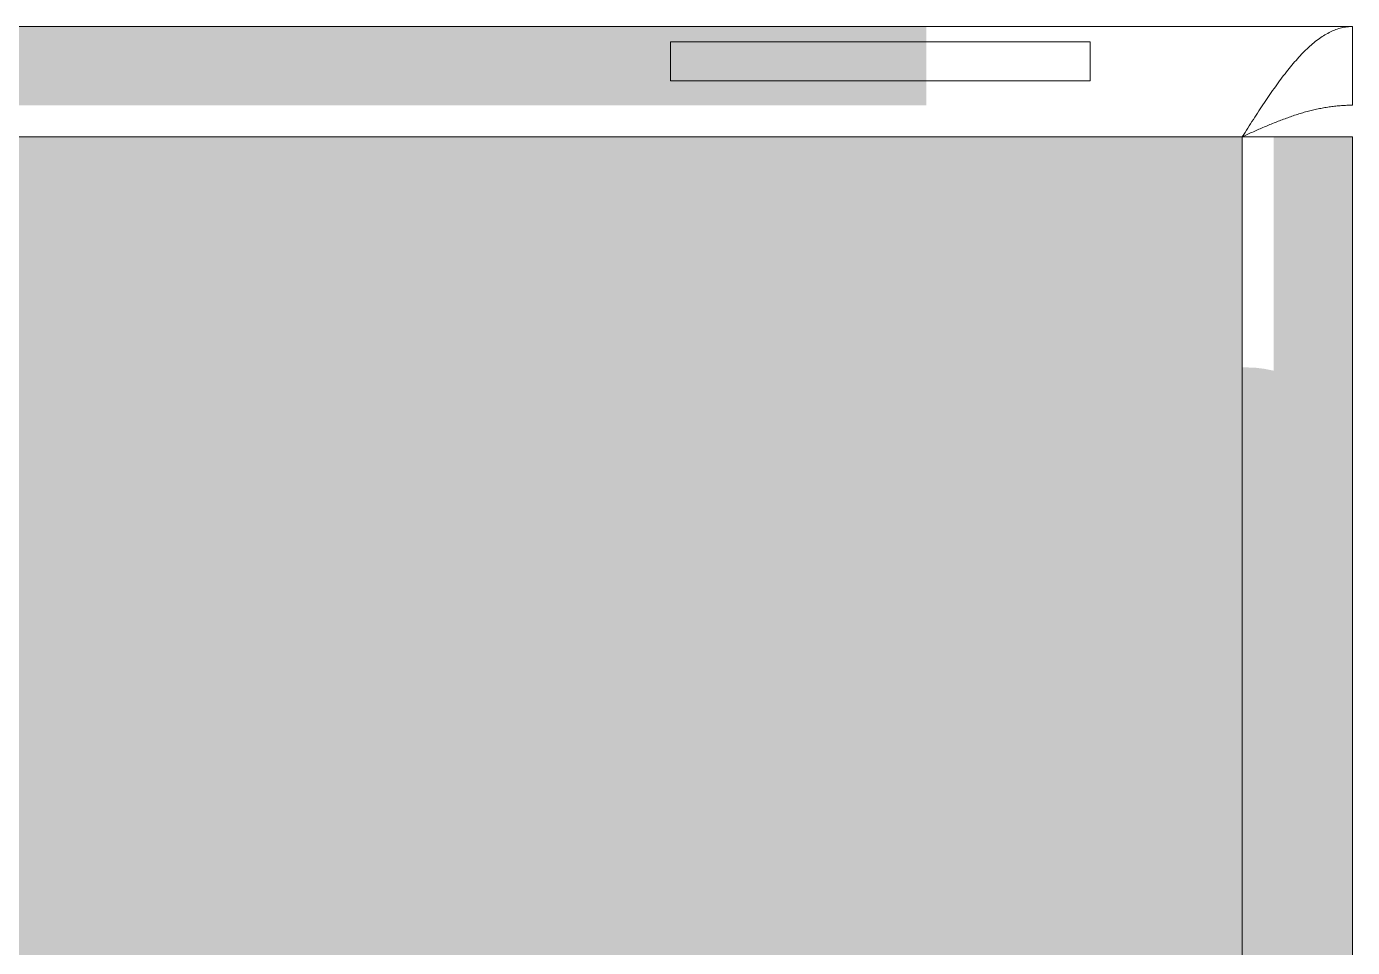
# Model space of a CAD drawing. Header units: millimetres. Extents: x 27500 to 33280, y -10980 to 420.
# Drawn here: x 28383.72 to 28409, y -6082.56 to -6065 of the extents above; entities that cross this region are included whole.
import ezdxf

# ---------------------------------------------------------------- set-up
doc = ezdxf.new("R2010")
doc.units = ezdxf.units.MM
for name, color, linetype, lineweight, true_color in [('CQEN_DETAIL', 7, 'Continuous', 5, 0x464d50), ('CQEN_HARDWARE', 7, 'Continuous', 5, 0x848c8f), ('CQEN_PLASTRON', 7, 'Continuous', 5, 0xd2d6d3)]:
    doc.layers.add(name, color=color, linetype=linetype, lineweight=lineweight, true_color=true_color)
doc.layers.add('LAYOUT_PARAMETERS', color=7, linetype='Continuous', plot=False)
doc.styles.add('LAYOUT_CONTACTOR_ARIAL', font='arial.ttf')
doc.styles.get("Standard").update_dxf_attribs({"font": 'arial.ttf'})

# ---------------------------------------------------------------- blocks, each defined once
blk = doc.blocks.new('SX_DYN_PLASTRON_BLANK_G001')
at = {"layer": 'CQEN_HARDWARE'}
for points in [[(0, 146.5), (0, 148), (875.879, 148), (875.879, 146.5)], [(882.5, 145.9), (884, 145.9), (884, 132.466), (882.5, 132.466)], [(863.1, 145.5), (863.1, 143.5), (863.053, 143.498), (863.006, 143.493), (862.96, 143.483), (862.915, 143.471), (862.87, 143.454), (862.828, 143.435), (862.787, 143.412), (862.747, 143.385), (862.71, 143.356), (862.676, 143.324), (862.644, 143.29), (862.615, 143.253), (862.588, 143.213), (862.565, 143.172), (862.546, 143.13), (862.529, 143.085), (862.517, 143.04), (862.507, 142.994), (862.502, 142.947), (862.5, 142.9), (860.5, 142.9), (860.508, 143.104), (860.532, 143.307), (860.572, 143.507), (860.627, 143.703), (860.698, 143.895), (860.783, 144.08), (860.883, 144.258), (860.997, 144.428), (861.123, 144.589), (861.262, 144.738), (861.411, 144.877), (861.572, 145.003), (861.742, 145.117), (861.92, 145.217), (862.105, 145.302), (862.297, 145.373), (862.493, 145.428), (862.693, 145.468), (862.896, 145.492)], [(862.5, 142.9), (862.502, 142.947), (862.507, 142.994), (862.517, 143.04), (862.529, 143.085), (862.546, 143.13), (862.565, 143.172), (862.588, 143.213), (862.615, 143.253), (862.644, 143.29), (862.676, 143.324), (862.71, 143.356), (862.747, 143.385), (862.787, 143.412), (862.828, 143.435), (862.87, 143.454), (862.915, 143.471), (862.96, 143.483), (863.006, 143.493), (863.053, 143.498), (863.1, 143.5), (863.1, 145.5), (862.896, 145.492), (862.693, 145.468), (862.493, 145.428), (862.297, 145.373), (862.105, 145.302), (861.92, 145.217), (861.742, 145.117), (861.572, 145.003), (861.411, 144.877), (861.262, 144.738), (861.123, 144.589), (860.997, 144.428), (860.883, 144.258), (860.783, 144.08), (860.698, 143.895), (860.627, 143.703), (860.572, 143.507), (860.532, 143.307), (860.508, 143.104), (860.5, 142.9)], [(863.1, 143.5), (863.1, 145.5), (865.5, 145.5), (865.5, 143.5)], [(877, 145.5), (863.1, 145.5), (863.1, 143.5), (877, 143.5)], [(868.5, 143.5), (868.5, 145.5), (877, 145.5), (877, 143.5)], [(860.5, 141.5), (860.5, 142.9), (862.5, 142.9), (862.5, 141.5)], [(862.5, 142.9), (860.5, 142.9), (860.5, 124.5), (862.5, 124.5)], [(875, 140.55), (874.974, 140.55), (874.949, 140.55), (874.923, 140.55), (874.898, 140.551), (874.872, 140.551), (874.846, 140.552), (874.821, 140.553), (874.795, 140.553), (874.77, 140.554), (874.744, 140.555), (874.719, 140.557), (874.693, 140.558), (874.668, 140.559), (874.642, 140.561), (874.617, 140.562), (874.591, 140.564), (874.566, 140.566), (874.54, 140.567), (874.515, 140.569), (874.489, 140.571), (874.464, 140.574), (874.439, 140.576), (874.413, 140.578), (874.388, 140.581), (874.362, 140.583), (874.337, 140.586), (874.311, 140.589), (874.286, 140.592), (874.261, 140.595), (874.235, 140.598), (874.21, 140.601), (874.185, 140.604), (874.159, 140.608), (874.134, 140.611), (874.109, 140.615), (874.083, 140.618), (874.058, 140.622), (874.033, 140.626), (874.007, 140.63), (873.982, 140.634), (873.957, 140.638), (873.931, 140.642), (873.906, 140.646), (873.881, 140.651), (873.855, 140.655), (873.83, 140.66), (873.805, 140.665), (873.78, 140.669), (873.754, 140.674), (873.729, 140.679), (873.704, 140.684), (873.679, 140.689), (873.653, 140.694), (873.628, 140.7), (873.603, 140.705), (873.578, 140.71), (873.553, 140.716), (873.528, 140.722), (873.502, 140.727), (873.477, 140.733), (873.452, 140.739), (873.427, 140.745), (873.402, 140.751), (873.377, 140.757), (873.352, 140.763), (873.327, 140.769), (873.302, 140.775), (873.277, 140.782), (873.252, 140.788), (873.227, 140.794), (873.202, 140.801), (873.177, 140.808), (873.153, 140.814), (873.128, 140.821), (873.103, 140.828), (873.078, 140.835), (873.053, 140.842), (873.029, 140.848), (873.004, 140.856), (872.979, 140.863), (872.979, 142.187), (873.004, 142.194), (873.029, 142.202), (873.053, 142.208), (873.078, 142.215), (873.103, 142.222), (873.128, 142.229), (873.153, 142.236), (873.177, 142.242), (873.202, 142.249), (873.227, 142.256), (873.252, 142.262), (873.277, 142.268), (873.302, 142.275), (873.327, 142.281), (873.352, 142.287), (873.377, 142.293), (873.402, 142.299), (873.427, 142.305), (873.452, 142.311), (873.477, 142.317), (873.502, 142.323), (873.528, 142.328), (873.553, 142.334), (873.578, 142.34), (873.603, 142.345), (873.628, 142.35), (873.653, 142.356), (873.679, 142.361), (873.704, 142.366), (873.729, 142.371), (873.754, 142.376), (873.78, 142.381), (873.805, 142.385), (873.83, 142.39), (873.855, 142.395), (873.881, 142.399), (873.906, 142.404), (873.931, 142.408), (873.957, 142.412), (873.982, 142.416), (874.007, 142.42), (874.033, 142.424), (874.058, 142.428), (874.083, 142.432), (874.109, 142.435), (874.134, 142.439), (874.159, 142.442), (874.185, 142.446), (874.21, 142.449), (874.235, 142.452), (874.261, 142.455), (874.286, 142.458), (874.311, 142.461), (874.337, 142.464), (874.362, 142.467), (874.388, 142.469), (874.413, 142.472), (874.439, 142.474), (874.464, 142.476), (874.489, 142.479), (874.515, 142.481), (874.54, 142.483), (874.566, 142.484), (874.591, 142.486), (874.617, 142.488), (874.642, 142.489), (874.668, 142.491), (874.693, 142.492), (874.719, 142.493), (874.744, 142.495), (874.77, 142.496), (874.795, 142.497), (874.821, 142.497), (874.846, 142.498), (874.872, 142.499), (874.898, 142.499), (874.923, 142.5), (874.949, 142.5), (874.974, 142.5), (875, 142.5), (875.026, 142.5), (875.051, 142.5), (875.077, 142.499), (875.103, 142.499), (875.128, 142.499), (875.154, 142.498), (875.18, 142.497), (875.205, 142.496), (875.231, 142.495), (875.257, 142.494), (875.283, 142.493), (875.308, 142.492), (875.334, 142.491), (875.36, 142.489), (875.386, 142.488), (875.411, 142.486), (875.437, 142.484), (875.463, 142.482), (875.489, 142.48), (875.514, 142.478), (875.54, 142.476), (875.566, 142.474), (875.591, 142.471), (875.617, 142.469), (875.643, 142.466), (875.668, 142.463), (875.694, 142.46), (875.72, 142.458), (875.745, 142.455), (875.771, 142.451), (875.796, 142.448), (875.822, 142.445), (875.848, 142.442), (875.873, 142.438), (875.899, 142.434), (875.924, 142.431), (875.949, 142.427), (875.975, 142.423), (876, 142.419), (876.025, 142.415), (876.051, 142.411), (876.076, 142.407), (876.101, 142.402), (876.127, 142.398), (876.152, 142.393), (876.177, 142.389), (876.202, 142.384), (876.227, 142.379), (876.252, 142.375), (876.277, 142.37), (876.302, 142.365), (876.328, 142.36), (876.353, 142.354), (876.378, 142.349), (876.403, 142.344), (876.427, 142.338), (876.452, 142.333), (876.477, 142.327), (876.502, 142.322), (876.527, 142.316), (876.552, 142.31), (876.577, 142.304), (876.602, 142.298), (876.626, 142.292), (876.651, 142.286), (876.676, 142.28), (876.701, 142.274), (876.725, 142.268), (876.75, 142.261), (876.775, 142.255), (876.8, 142.249), (876.824, 142.242), (876.849, 142.235), (876.873, 142.229), (876.898, 142.222), (876.923, 142.215), (876.947, 142.208), (876.972, 142.201), (876.996, 142.194), (877.021, 142.187), (877.021, 140.863), (876.996, 140.856), (876.972, 140.849), (876.947, 140.842), (876.923, 140.835), (876.898, 140.828), (876.873, 140.821), (876.849, 140.815), (876.824, 140.808), (876.8, 140.801), (876.775, 140.795), (876.75, 140.789), (876.725, 140.782), (876.701, 140.776), (876.676, 140.77), (876.651, 140.764), (876.626, 140.758), (876.602, 140.752), (876.577, 140.746), (876.552, 140.74), (876.527, 140.734), (876.502, 140.728), (876.477, 140.723), (876.452, 140.717), (876.427, 140.712), (876.403, 140.706), (876.378, 140.701), (876.353, 140.696), (876.328, 140.69), (876.302, 140.685), (876.277, 140.68), (876.252, 140.675), (876.227, 140.671), (876.202, 140.666), (876.177, 140.661), (876.152, 140.657), (876.127, 140.652), (876.101, 140.648), (876.076, 140.643), (876.051, 140.639), (876.025, 140.635), (876, 140.631), (875.975, 140.627), (875.949, 140.623), (875.924, 140.619), (875.899, 140.616), (875.873, 140.612), (875.848, 140.608), (875.822, 140.605), (875.796, 140.602), (875.771, 140.599), (875.745, 140.595), (875.72, 140.592), (875.694, 140.59), (875.668, 140.587), (875.643, 140.584), (875.617, 140.581), (875.591, 140.579), (875.566, 140.576), (875.54, 140.574), (875.514, 140.572), (875.489, 140.57), (875.463, 140.568), (875.437, 140.566), (875.411, 140.564), (875.386, 140.562), (875.36, 140.561), (875.334, 140.559), (875.308, 140.558), (875.283, 140.557), (875.257, 140.556), (875.231, 140.555), (875.205, 140.554), (875.18, 140.553), (875.154, 140.552), (875.128, 140.551), (875.103, 140.551), (875.077, 140.551), (875.051, 140.55), (875.026, 140.55)], [(872.979, 142.187), (872.979, 140.863), (873.004, 140.856), (873.029, 140.848), (873.053, 140.842), (873.078, 140.835), (873.103, 140.828), (873.128, 140.821), (873.153, 140.814), (873.177, 140.808), (873.202, 140.801), (873.227, 140.794), (873.252, 140.788), (873.277, 140.782), (873.302, 140.775), (873.327, 140.769), (873.352, 140.763), (873.377, 140.757), (873.402, 140.751), (873.427, 140.745), (873.452, 140.739), (873.477, 140.733), (873.502, 140.727), (873.528, 140.722), (873.553, 140.716), (873.578, 140.71), (873.603, 140.705), (873.628, 140.7), (873.653, 140.694), (873.679, 140.689), (873.704, 140.684), (873.729, 140.679), (873.754, 140.674), (873.78, 140.669), (873.805, 140.665), (873.83, 140.66), (873.855, 140.655), (873.881, 140.651), (873.906, 140.646), (873.931, 140.642), (873.957, 140.638), (873.982, 140.634), (874.007, 140.63), (874.033, 140.626), (874.058, 140.622), (874.083, 140.618), (874.109, 140.615), (874.134, 140.611), (874.159, 140.608), (874.185, 140.604), (874.21, 140.601), (874.235, 140.598), (874.261, 140.595), (874.286, 140.592), (874.311, 140.589), (874.337, 140.586), (874.362, 140.583), (874.388, 140.581), (874.413, 140.578), (874.439, 140.576), (874.464, 140.574), (874.489, 140.571), (874.515, 140.569), (874.54, 140.567), (874.566, 140.566), (874.591, 140.564), (874.617, 140.562), (874.642, 140.561), (874.668, 140.559), (874.693, 140.558), (874.719, 140.557), (874.744, 140.555), (874.77, 140.554), (874.795, 140.553), (874.821, 140.553), (874.846, 140.552), (874.872, 140.551), (874.898, 140.551), (874.923, 140.55), (874.949, 140.55), (874.974, 140.55), (875, 140.55), (875.026, 140.55), (875.051, 140.55), (875.077, 140.551), (875.103, 140.551), (875.128, 140.551), (875.154, 140.552), (875.18, 140.553), (875.205, 140.554), (875.231, 140.555), (875.257, 140.556), (875.283, 140.557), (875.308, 140.558), (875.334, 140.559), (875.36, 140.561), (875.386, 140.562), (875.411, 140.564), (875.437, 140.566), (875.463, 140.568), (875.489, 140.57), (875.514, 140.572), (875.54, 140.574), (875.566, 140.576), (875.591, 140.579), (875.617, 140.581), (875.643, 140.584), (875.668, 140.587), (875.694, 140.59), (875.72, 140.592), (875.745, 140.595), (875.771, 140.599), (875.796, 140.602), (875.822, 140.605), (875.848, 140.608), (875.873, 140.612), (875.899, 140.616), (875.924, 140.619), (875.949, 140.623), (875.975, 140.627), (876, 140.631), (876.025, 140.635), (876.051, 140.639), (876.076, 140.643), (876.101, 140.648), (876.127, 140.652), (876.152, 140.657), (876.177, 140.661), (876.202, 140.666), (876.227, 140.671), (876.252, 140.675), (876.277, 140.68), (876.302, 140.685), (876.328, 140.69), (876.353, 140.696), (876.378, 140.701), (876.403, 140.706), (876.427, 140.712), (876.452, 140.717), (876.477, 140.723), (876.502, 140.728), (876.527, 140.734), (876.552, 140.74), (876.577, 140.746), (876.602, 140.752), (876.626, 140.758), (876.651, 140.764), (876.676, 140.77), (876.701, 140.776), (876.725, 140.782), (876.75, 140.789), (876.775, 140.795), (876.8, 140.801), (876.824, 140.808), (876.849, 140.815), (876.873, 140.821), (876.898, 140.828), (876.923, 140.835), (876.947, 140.842), (876.972, 140.849), (876.996, 140.856), (877.021, 140.863), (877.021, 142.187), (876.996, 142.194), (876.972, 142.201), (876.947, 142.208), (876.923, 142.215), (876.898, 142.222), (876.873, 142.229), (876.849, 142.235), (876.824, 142.242), (876.8, 142.249), (876.775, 142.255), (876.75, 142.261), (876.725, 142.268), (876.701, 142.274), (876.676, 142.28), (876.651, 142.286), (876.626, 142.292), (876.602, 142.298), (876.577, 142.304), (876.552, 142.31), (876.527, 142.316), (876.502, 142.322), (876.477, 142.327), (876.452, 142.333), (876.427, 142.338), (876.403, 142.344), (876.378, 142.349), (876.353, 142.354), (876.328, 142.36), (876.302, 142.365), (876.277, 142.37), (876.252, 142.375), (876.227, 142.379), (876.202, 142.384), (876.177, 142.389), (876.152, 142.393), (876.127, 142.398), (876.101, 142.402), (876.076, 142.407), (876.051, 142.411), (876.025, 142.415), (876, 142.419), (875.975, 142.423), (875.949, 142.427), (875.924, 142.431), (875.899, 142.434), (875.873, 142.438), (875.848, 142.442), (875.822, 142.445), (875.796, 142.448), (875.771, 142.451), (875.745, 142.455), (875.72, 142.458), (875.694, 142.46), (875.668, 142.463), (875.643, 142.466), (875.617, 142.469), (875.591, 142.471), (875.566, 142.474), (875.54, 142.476), (875.514, 142.478), (875.489, 142.48), (875.463, 142.482), (875.437, 142.484), (875.411, 142.486), (875.386, 142.488), (875.36, 142.489), (875.334, 142.491), (875.308, 142.492), (875.283, 142.493), (875.257, 142.494), (875.231, 142.495), (875.205, 142.496), (875.18, 142.497), (875.154, 142.498), (875.128, 142.499), (875.103, 142.499), (875.077, 142.499), (875.051, 142.5), (875.026, 142.5), (875, 142.5), (874.974, 142.5), (874.949, 142.5), (874.923, 142.5), (874.898, 142.499), (874.872, 142.499), (874.846, 142.498), (874.821, 142.497), (874.795, 142.497), (874.77, 142.496), (874.744, 142.495), (874.719, 142.493), (874.693, 142.492), (874.668, 142.491), (874.642, 142.489), (874.617, 142.488), (874.591, 142.486), (874.566, 142.484), (874.54, 142.483), (874.515, 142.481), (874.489, 142.479), (874.464, 142.476), (874.439, 142.474), (874.413, 142.472), (874.388, 142.469), (874.362, 142.467), (874.337, 142.464), (874.311, 142.461), (874.286, 142.458), (874.261, 142.455), (874.235, 142.452), (874.21, 142.449), (874.185, 142.446), (874.159, 142.442), (874.134, 142.439), (874.109, 142.435), (874.083, 142.432), (874.058, 142.428), (874.033, 142.424), (874.007, 142.42), (873.982, 142.416), (873.957, 142.412), (873.931, 142.408), (873.906, 142.404), (873.881, 142.399), (873.855, 142.395), (873.83, 142.39), (873.805, 142.385), (873.78, 142.381), (873.754, 142.376), (873.729, 142.371), (873.704, 142.366), (873.679, 142.361), (873.653, 142.356), (873.628, 142.35), (873.603, 142.345), (873.578, 142.34), (873.553, 142.334), (873.528, 142.328), (873.502, 142.323), (873.477, 142.317), (873.452, 142.311), (873.427, 142.305), (873.402, 142.299), (873.377, 142.293), (873.352, 142.287), (873.327, 142.281), (873.302, 142.275), (873.277, 142.268), (873.252, 142.262), (873.227, 142.256), (873.202, 142.249), (873.177, 142.242), (873.153, 142.236), (873.128, 142.229), (873.103, 142.222), (873.078, 142.215), (873.053, 142.208), (873.029, 142.202), (873.004, 142.194)]]:
    blk.add_hatch(color=256, dxfattribs=at).paths.add_polyline_path(points)
h = blk.add_hatch(color=256, dxfattribs=at)
h.paths.add_polyline_path([(880, 104.1), (871, 104.1), (871, 104.5), (866.5, 104.5), (866.343, 104.506), (866.187, 104.525), (866.033, 104.555), (865.882, 104.598), (865.735, 104.652), (865.592, 104.718), (865.455, 104.795), (865.324, 104.882), (865.201, 104.979), (865.086, 105.086), (864.979, 105.201), (864.882, 105.324), (864.795, 105.455), (864.718, 105.592), (864.652, 105.735), (864.598, 105.882), (864.555, 106.033), (864.525, 106.187), (864.506, 106.343), (864.5, 106.5), (864.5, 122.5), (863.1, 122.5), (863.1, 141.5), (882, 141.5), (882.157, 141.494), (882.313, 141.475), (882.467, 141.445), (882.618, 141.402), (882.765, 141.348), (882.908, 141.282), (883.045, 141.205), (883.176, 141.118), (883.299, 141.021), (883.414, 140.914), (883.521, 140.799), (883.618, 140.676), (883.705, 140.545), (883.782, 140.408), (883.848, 140.265), (883.902, 140.118), (883.945, 139.967), (883.975, 139.813), (883.994, 139.657), (884, 139.5), (884, 106.5), (883.994, 106.343), (883.975, 106.187), (883.945, 106.033), (883.902, 105.882), (883.848, 105.735), (883.782, 105.592), (883.705, 105.455), (883.618, 105.324), (883.521, 105.201), (883.414, 105.086), (883.299, 104.979), (883.176, 104.882), (883.045, 104.795), (882.908, 104.718), (882.765, 104.652), (882.618, 104.598), (882.467, 104.555), (882.313, 104.525), (882.157, 104.506), (882, 104.5), (880, 104.5)])
h.paths.add_polyline_path([(875.5, 127.25), (875.245, 127.24), (874.992, 127.21), (874.741, 127.16), (874.496, 127.091), (874.256, 127.003), (874.025, 126.896), (873.802, 126.771), (873.59, 126.629), (873.389, 126.471), (873.202, 126.298), (873.029, 126.111), (872.871, 125.91), (872.729, 125.698), (872.604, 125.475), (872.497, 125.244), (872.409, 125.004), (872.34, 124.759), (872.29, 124.508), (872.26, 124.255), (872.25, 124), (872.26, 123.745), (872.29, 123.492), (872.34, 123.241), (872.409, 122.996), (872.497, 122.756), (872.604, 122.525), (872.729, 122.302), (872.871, 122.09), (873.029, 121.889), (873.202, 121.702), (873.389, 121.529), (873.59, 121.371), (873.802, 121.229), (874.025, 121.104), (874.256, 120.997), (874.496, 120.909), (874.741, 120.84), (874.992, 120.79), (875.245, 120.76), (875.5, 120.75), (875.755, 120.76), (876.008, 120.79), (876.259, 120.84), (876.504, 120.909), (876.744, 120.997), (876.975, 121.104), (877.198, 121.229), (877.41, 121.371), (877.611, 121.529), (877.798, 121.702), (877.971, 121.889), (878.129, 122.09), (878.271, 122.302), (878.396, 122.525), (878.503, 122.756), (878.591, 122.996), (878.66, 123.241), (878.71, 123.492), (878.74, 123.745), (878.75, 124), (878.74, 124.255), (878.71, 124.508), (878.66, 124.759), (878.591, 125.004), (878.503, 125.244), (878.396, 125.475), (878.271, 125.698), (878.129, 125.91), (877.971, 126.111), (877.798, 126.298), (877.611, 126.471), (877.41, 126.629), (877.198, 126.771), (876.975, 126.896), (876.744, 127.003), (876.504, 127.091), (876.259, 127.16), (876.008, 127.21), (875.755, 127.24)], flags=0)
h = blk.add_hatch(color=256, dxfattribs=at)
h.paths.add_polyline_path([(871, 104.5), (871, 104.1), (880, 104.1), (880, 104.5), (882, 104.5), (882.157, 104.506), (882.313, 104.525), (882.467, 104.555), (882.618, 104.598), (882.765, 104.652), (882.908, 104.718), (883.045, 104.795), (883.176, 104.882), (883.299, 104.979), (883.414, 105.086), (883.521, 105.201), (883.618, 105.324), (883.705, 105.455), (883.782, 105.592), (883.848, 105.735), (883.902, 105.882), (883.945, 106.033), (883.975, 106.187), (883.994, 106.343), (884, 106.5), (884, 139.5), (883.994, 139.657), (883.975, 139.813), (883.945, 139.967), (883.902, 140.118), (883.848, 140.265), (883.782, 140.408), (883.705, 140.545), (883.618, 140.676), (883.521, 140.799), (883.414, 140.914), (883.299, 141.021), (883.176, 141.118), (883.045, 141.205), (882.908, 141.282), (882.765, 141.348), (882.618, 141.402), (882.467, 141.445), (882.313, 141.475), (882.157, 141.494), (882, 141.5), (863.1, 141.5), (863.1, 122.5), (864.5, 122.5), (864.5, 106.5), (864.506, 106.343), (864.525, 106.187), (864.555, 106.033), (864.598, 105.882), (864.652, 105.735), (864.718, 105.592), (864.795, 105.455), (864.882, 105.324), (864.979, 105.201), (865.086, 105.086), (865.201, 104.979), (865.324, 104.882), (865.455, 104.795), (865.592, 104.718), (865.735, 104.652), (865.882, 104.598), (866.033, 104.555), (866.187, 104.525), (866.343, 104.506), (866.5, 104.5)])
h.paths.add_polyline_path([(875.5, 127.25), (875.755, 127.24), (876.008, 127.21), (876.259, 127.16), (876.504, 127.091), (876.744, 127.003), (876.975, 126.896), (877.198, 126.771), (877.41, 126.629), (877.611, 126.471), (877.798, 126.298), (877.971, 126.111), (878.129, 125.91), (878.271, 125.698), (878.396, 125.475), (878.503, 125.244), (878.591, 125.004), (878.66, 124.759), (878.71, 124.508), (878.74, 124.255), (878.75, 124), (878.74, 123.745), (878.71, 123.492), (878.66, 123.241), (878.591, 122.996), (878.503, 122.756), (878.396, 122.525), (878.271, 122.302), (878.129, 122.09), (877.971, 121.889), (877.798, 121.702), (877.611, 121.529), (877.41, 121.371), (877.198, 121.229), (876.975, 121.104), (876.744, 120.997), (876.504, 120.909), (876.259, 120.84), (876.008, 120.79), (875.755, 120.76), (875.5, 120.75), (875.245, 120.76), (874.992, 120.79), (874.741, 120.84), (874.496, 120.909), (874.256, 120.997), (874.025, 121.104), (873.802, 121.229), (873.59, 121.371), (873.389, 121.529), (873.202, 121.702), (873.029, 121.889), (872.871, 122.09), (872.729, 122.302), (872.604, 122.525), (872.497, 122.756), (872.409, 122.996), (872.34, 123.241), (872.29, 123.492), (872.26, 123.745), (872.25, 124), (872.26, 124.255), (872.29, 124.508), (872.34, 124.759), (872.409, 125.004), (872.497, 125.244), (872.604, 125.475), (872.729, 125.698), (872.871, 125.91), (873.029, 126.111), (873.202, 126.298), (873.389, 126.471), (873.59, 126.629), (873.802, 126.771), (874.025, 126.896), (874.256, 127.003), (874.496, 127.091), (874.741, 127.16), (874.992, 127.21), (875.245, 127.24)], flags=0)
at = {"layer": 'CQEN_PLASTRON'}
h = blk.add_hatch(color=256, dxfattribs=at)
h.paths.add_polyline_path([(2.1, 145.9), (881.9, 145.9), (881.9, 2.1), (2.1, 2.1)])
h.paths.add_polyline_path([(7.253, 76.364), (7.099, 75.785), (6.989, 75.195), (6.922, 74.599), (6.9, 74), (6.922, 73.401), (6.989, 72.805), (7.099, 72.215), (7.253, 71.636), (12.636, 66.253), (12.924, 66.171), (13.215, 66.099), (13.509, 66.038), (13.805, 65.989), (14.102, 65.95), (14.401, 65.922), (14.7, 65.906), (15, 65.9), (15.3, 65.906), (15.599, 65.922), (15.898, 65.95), (16.195, 65.989), (16.491, 66.038), (16.785, 66.099), (17.076, 66.171), (17.364, 66.253), (22.747, 71.636), (22.901, 72.215), (23.011, 72.805), (23.078, 73.401), (23.1, 74), (23.078, 74.599), (23.011, 75.195), (22.901, 75.785), (22.747, 76.364), (17.364, 81.747), (16.785, 81.901), (16.195, 82.011), (15.599, 82.078), (15, 82.1), (14.401, 82.078), (13.805, 82.011), (13.215, 81.901), (12.636, 81.747)], flags=0)
h = blk.add_hatch(color=256, dxfattribs=at)
h.paths.add_polyline_path([(881.9, 2.1), (881.9, 145.9), (2.1, 145.9), (2.1, 2.1)])
h.paths.add_polyline_path([(12.636, 66.253), (7.253, 71.636), (7.099, 72.215), (6.989, 72.805), (6.922, 73.401), (6.9, 74), (6.922, 74.599), (6.989, 75.195), (7.099, 75.785), (7.253, 76.364), (12.636, 81.747), (13.215, 81.901), (13.805, 82.011), (14.401, 82.078), (15, 82.1), (15.599, 82.078), (16.195, 82.011), (16.785, 81.901), (17.364, 81.747), (22.747, 76.364), (22.901, 75.785), (23.011, 75.195), (23.078, 74.599), (23.1, 74), (23.078, 73.401), (23.011, 72.805), (22.901, 72.215), (22.747, 71.636), (17.364, 66.253), (17.076, 66.171), (16.785, 66.099), (16.491, 66.038), (16.195, 65.989), (15.898, 65.95), (15.599, 65.922), (15.3, 65.906), (15, 65.9), (14.7, 65.906), (14.401, 65.922), (14.102, 65.95), (13.805, 65.989), (13.509, 66.038), (13.215, 66.099), (12.924, 66.171)], flags=0)
at = {"layer": 'CQEN_DETAIL'}
for p, q in [((884, 148), (0, 148)), ((871, 146.962), (871, 147.711)), ((871, 147.711), (879, 147.711)), ((879, 146.962), (879, 147.711)), ((879, 146.962), (871, 146.962)), ((2.1, 145.9), (881.9, 145.9)), ((881.9, 145.9), (881.9, 2.1)), ((884, 145.9), (884, 2.1))]:
    blk.add_line(p, q, dxfattribs=at)
for points in [[(881.9, 145.9), (881.926, 145.941), (881.952, 145.982), (881.979, 146.024), (882.005, 146.065), (882.031, 146.106), (882.057, 146.147), (882.084, 146.188), (882.11, 146.228), (882.136, 146.269), (882.162, 146.31), (882.189, 146.35), (882.215, 146.39), (882.241, 146.43), (882.267, 146.47), (882.294, 146.51), (882.32, 146.549), (882.346, 146.588), (882.372, 146.627), (882.399, 146.665), (882.425, 146.704), (882.451, 146.742), (882.477, 146.779), (882.504, 146.816), (882.53, 146.853), (882.556, 146.89), (882.582, 146.926), (882.609, 146.962), (882.635, 146.997), (882.661, 147.032), (882.687, 147.067), (882.714, 147.101), (882.74, 147.134), (882.766, 147.167), (882.792, 147.2), (882.819, 147.232), (882.845, 147.264), (882.871, 147.295), (882.897, 147.325), (882.924, 147.355), (882.95, 147.385), (882.976, 147.414), (883.002, 147.442), (883.029, 147.47), (883.055, 147.497), (883.081, 147.523), (883.107, 147.549), (883.134, 147.574), (883.16, 147.599), (883.186, 147.623), (883.212, 147.646), (883.239, 147.669), (883.265, 147.69), (883.291, 147.712), (883.317, 147.732), (883.344, 147.752), (883.37, 147.771), (883.396, 147.789), (883.422, 147.807), (883.449, 147.824), (883.475, 147.84), (883.501, 147.856), (883.527, 147.87), (883.554, 147.884), (883.58, 147.897), (883.606, 147.91), (883.632, 147.921), (883.659, 147.932), (883.685, 147.942), (883.711, 147.951), (883.737, 147.96), (883.764, 147.967), (883.79, 147.974), (883.816, 147.98), (883.842, 147.985), (883.869, 147.99), (883.895, 147.993), (883.921, 147.996), (883.947, 147.998), (883.974, 148), (884, 148)], [(884, 146.5), (884, 146.519), (884, 146.537), (884, 146.556), (884, 146.575), (884, 146.594), (884, 146.613), (884, 146.631), (884, 146.65), (884, 146.669), (884, 146.688), (884, 146.706), (884, 146.725), (884, 146.744), (884, 146.762), (884, 146.781), (884, 146.8), (884, 146.819), (884, 146.837), (884, 146.856), (884, 146.875), (884, 146.894), (884, 146.912), (884, 146.931), (884, 146.95), (884, 146.969), (884, 146.988), (884, 147.006), (884, 147.025), (884, 147.044), (884, 147.062), (884, 147.081), (884, 147.1), (884, 147.119), (884, 147.137), (884, 147.156), (884, 147.175), (884, 147.194), (884, 147.212), (884, 147.231), (884, 147.25), (884, 147.269), (884, 147.287), (884, 147.306), (884, 147.325), (884, 147.344), (884, 147.363), (884, 147.381), (884, 147.4), (884, 147.419), (884, 147.437), (884, 147.456), (884, 147.475), (884, 147.494), (884, 147.512), (884, 147.531), (884, 147.55), (884, 147.569), (884, 147.587), (884, 147.606), (884, 147.625), (884, 147.644), (884, 147.662), (884, 147.681), (884, 147.7), (884, 147.719), (884, 147.738), (884, 147.756), (884, 147.775), (884, 147.794), (884, 147.812), (884, 147.831), (884, 147.85), (884, 147.869), (884, 147.887), (884, 147.906), (884, 147.925), (884, 147.944), (884, 147.962), (884, 147.981), (884, 148)], [(871, 146.962), (871, 146.974), (871, 146.985), (871, 146.997), (871, 147.008), (871, 147.019), (871, 147.031), (871, 147.042), (871, 147.053), (871, 147.064), (871, 147.075), (871, 147.087), (871, 147.098), (871, 147.108), (871, 147.119), (871, 147.13), (871, 147.141), (871, 147.152), (871, 147.163), (871, 147.173), (871, 147.184), (871, 147.194), (871, 147.205), (871, 147.216), (871, 147.226), (871, 147.236), (871, 147.246), (871, 147.257), (871, 147.267), (871, 147.277), (871, 147.287), (871, 147.297), (871, 147.307), (871, 147.317), (871, 147.327), (871, 147.337), (871, 147.346), (871, 147.356), (871, 147.366), (871, 147.375), (871, 147.385), (871, 147.394), (871, 147.404), (871, 147.413), (871, 147.422), (871, 147.431), (871, 147.441), (871, 147.45), (871, 147.458), (871, 147.467), (871, 147.476), (871, 147.485), (871, 147.494), (871, 147.503), (871, 147.511), (871, 147.52), (871, 147.528), (871, 147.537), (871, 147.545), (871, 147.553), (871, 147.561), (871, 147.57), (871, 147.578), (871, 147.586), (871, 147.594), (871, 147.601), (871, 147.609), (871, 147.617), (871, 147.625), (871, 147.633), (871, 147.64), (871, 147.647), (871, 147.655), (871, 147.662), (871, 147.669), (871, 147.677), (871, 147.684), (871, 147.691), (871, 147.698), (871, 147.704), (871, 147.711)], [(879, 147.711), (879, 147.704), (879, 147.698), (879, 147.691), (879, 147.684), (879, 147.677), (879, 147.669), (879, 147.662), (879, 147.655), (879, 147.647), (879, 147.64), (879, 147.633), (879, 147.625), (879, 147.617), (879, 147.609), (879, 147.601), (879, 147.594), (879, 147.586), (879, 147.578), (879, 147.57), (879, 147.561), (879, 147.553), (879, 147.545), (879, 147.537), (879, 147.528), (879, 147.52), (879, 147.511), (879, 147.503), (879, 147.494), (879, 147.485), (879, 147.476), (879, 147.467), (879, 147.458), (879, 147.45), (879, 147.441), (879, 147.431), (879, 147.422), (879, 147.413), (879, 147.404), (879, 147.394), (879, 147.385), (879, 147.375), (879, 147.366), (879, 147.356), (879, 147.346), (879, 147.337), (879, 147.327), (879, 147.317), (879, 147.307), (879, 147.297), (879, 147.287), (879, 147.277), (879, 147.267), (879, 147.257), (879, 147.246), (879, 147.236), (879, 147.226), (879, 147.216), (879, 147.205), (879, 147.194), (879, 147.184), (879, 147.173), (879, 147.163), (879, 147.152), (879, 147.141), (879, 147.13), (879, 147.119), (879, 147.108), (879, 147.098), (879, 147.087), (879, 147.075), (879, 147.064), (879, 147.053), (879, 147.042), (879, 147.031), (879, 147.019), (879, 147.008), (879, 146.997), (879, 146.985), (879, 146.974), (879, 146.962)], [(881.9, 145.9), (881.926, 145.912), (881.952, 145.924), (881.979, 145.935), (882.005, 145.947), (882.031, 145.959), (882.057, 145.971), (882.084, 145.982), (882.11, 145.994), (882.136, 146.005), (882.162, 146.017), (882.189, 146.029), (882.215, 146.04), (882.241, 146.051), (882.267, 146.063), (882.294, 146.074), (882.32, 146.085), (882.346, 146.097), (882.372, 146.108), (882.399, 146.119), (882.425, 146.13), (882.451, 146.14), (882.477, 146.151), (882.504, 146.162), (882.53, 146.172), (882.556, 146.183), (882.582, 146.193), (882.609, 146.203), (882.635, 146.213), (882.661, 146.223), (882.687, 146.233), (882.714, 146.243), (882.74, 146.253), (882.766, 146.262), (882.792, 146.271), (882.819, 146.281), (882.845, 146.29), (882.871, 146.299), (882.897, 146.307), (882.924, 146.316), (882.95, 146.324), (882.976, 146.333), (883.002, 146.341), (883.029, 146.348), (883.055, 146.356), (883.081, 146.364), (883.107, 146.371), (883.134, 146.378), (883.16, 146.385), (883.186, 146.392), (883.212, 146.399), (883.239, 146.405), (883.265, 146.412), (883.291, 146.418), (883.317, 146.423), (883.344, 146.429), (883.37, 146.435), (883.396, 146.44), (883.422, 146.445), (883.449, 146.45), (883.475, 146.454), (883.501, 146.459), (883.527, 146.463), (883.554, 146.467), (883.58, 146.471), (883.606, 146.474), (883.632, 146.477), (883.659, 146.481), (883.685, 146.483), (883.711, 146.486), (883.737, 146.488), (883.764, 146.491), (883.79, 146.493), (883.816, 146.494), (883.842, 146.496), (883.869, 146.497), (883.895, 146.498), (883.921, 146.499), (883.947, 146.5), (883.974, 146.5), (884, 146.5)], [(884, 145.9), (883.998, 145.9), (883.995, 145.9), (883.993, 145.9), (883.991, 145.9), (883.988, 145.9), (883.985, 145.9), (883.978, 145.9), (883.971, 145.9), (883.964, 145.9), (883.957, 145.9), (883.95, 145.9), (883.941, 145.9), (883.929, 145.9), (883.918, 145.9), (883.907, 145.9), (883.895, 145.9), (883.884, 145.9), (883.869, 145.9), (883.853, 145.9), (883.837, 145.9), (883.821, 145.9), (883.806, 145.9), (883.789, 145.9), (883.769, 145.9), (883.749, 145.9), (883.729, 145.9), (883.709, 145.9), (883.69, 145.9), (883.668, 145.9), (883.644, 145.9), (883.62, 145.9), (883.596, 145.9), (883.573, 145.9), (883.549, 145.9), (883.522, 145.9), (883.495, 145.9), (883.467, 145.9), (883.44, 145.9), (883.412, 145.9), (883.385, 145.9), (883.354, 145.9), (883.323, 145.9), (883.293, 145.9), (883.262, 145.9), (883.231, 145.9), (883.2, 145.9), (883.166, 145.9), (883.133, 145.9), (883.099, 145.9), (883.065, 145.9), (883.032, 145.9), (882.997, 145.9), (882.961, 145.9), (882.925, 145.9), (882.888, 145.9), (882.852, 145.9), (882.816, 145.9), (882.779, 145.9), (882.74, 145.9), (882.702, 145.9), (882.664, 145.9), (882.626, 145.9), (882.588, 145.9), (882.548, 145.9), (882.509, 145.9), (882.469, 145.9), (882.43, 145.9), (882.39, 145.9), (882.35, 145.9), (882.309, 145.9), (882.269, 145.9), (882.228, 145.9), (882.187, 145.9), (882.147, 145.9), (882.106, 145.9), (882.065, 145.9), (882.023, 145.9), (881.982, 145.9), (881.941, 145.9), (881.9, 145.9)]]:
    blk.add_lwpolyline(points, dxfattribs=at)
blk = doc.blocks.new('*U496')
blk.add_blockref('SX_DYN_PLASTRON_BLANK_G001', (0, 0))
at = {"flags": 1}
for tag in ['SOURCE_BLOCK', 'MODEL', 'HEIGHT_MM', 'WIDTH_MM']:
    blk.add_attdef(tag, (0, 0), '', height=1, dxfattribs=at)
at = {"layer": 'LAYOUT_PARAMETERS', "style": 'LAYOUT_CONTACTOR_ARIAL', "flags": 1}
for tag in ['ARTICLE', 'VIEW', 'SOURCE', 'CABINET_SECTION_WIDTH_MM', 'ROW_PITCH_MM', 'PLASTRON_WIDTH_MM', 'PLASTRON_HEIGHT_MM', 'ROWS', 'NOTE']:
    blk.add_attdef(tag, (0, 0), '', height=1.7, dxfattribs=at)

msp = doc.modelspace()

# ---------------------------------------------------------------- block references
msp.add_blockref('*U496', (27525, -6213))

doc.saveas('drawing.dxf')
